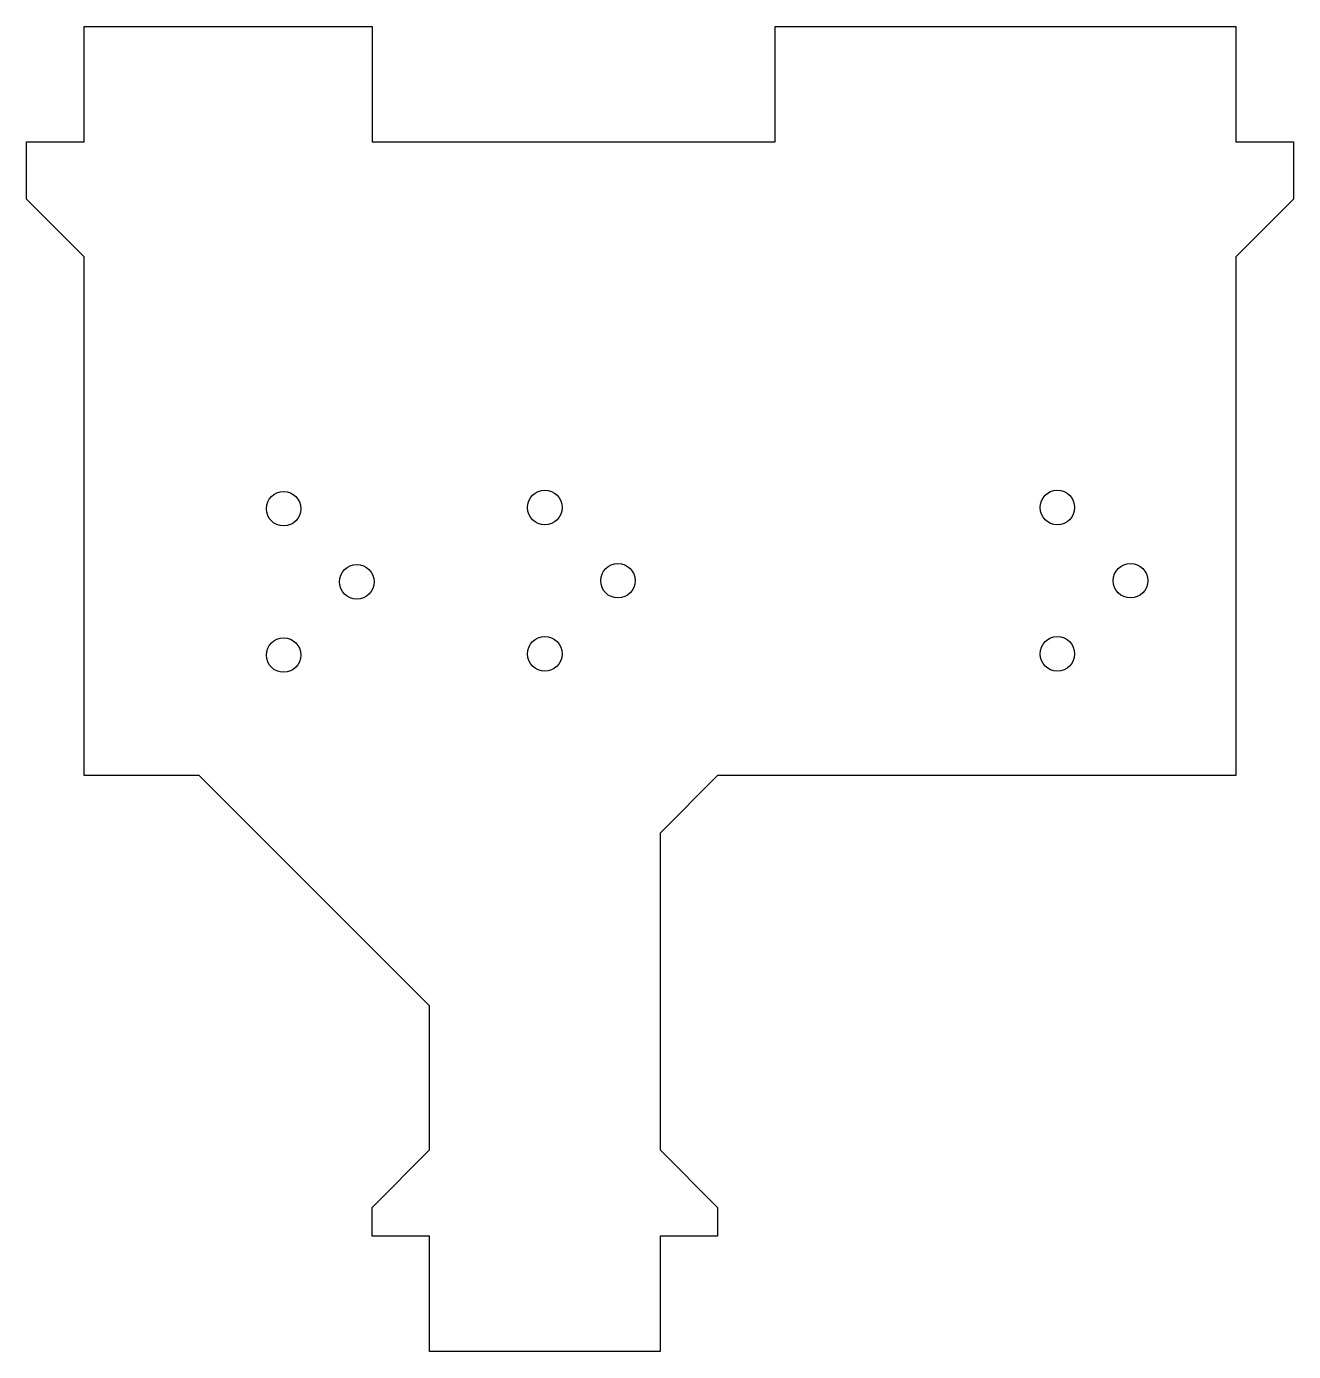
# Model space of a CAD drawing. Header units: millimetres. Extents: x -11 to 11, y -2 to 21.
import ezdxf

# ---------------------------------------------------------------- set-up
doc = ezdxf.new("R2010")
doc.units = ezdxf.units.MM
doc.layers.add('DiodesLazer', color=70, linetype='Continuous')

msp = doc.modelspace()

# ---------------------------------------------------------------- linework, layer by layer
at = {"layer": 'DiodesLazer'}
for p, q in [((-10, 19), (-10, 21)), ((-10, 21), (-5, 21)), ((-5, 21), (-5, 19)), ((2, 19), (2, 21)), ((2, 21), (10, 21)), ((10, 21), (10, 19)), ((-11, 18), (-11, 19)), ((-11, 19), (-10, 19)), ((-5, 19), (2, 19)), ((10, 19), (11, 19)), ((11, 19), (11, 18)), ((-10, 17), (-11, 18)), ((11, 18), (10, 17)), ((-10, 8), (-10, 17)), ((10, 17), (10, 8)), ((-8, 8), (-10, 8)), ((-4, 4), (-8, 8)), ((1, 8), (0, 7)), ((4, 8), (1, 8)), ((10, 8), (4, 8)), ((0, 7), (0, 4)), ((-4, 1.5), (-4, 4)), ((0, 4), (0, 1.5)), ((-5, 0.5), (-4, 1.5)), ((0, 1.5), (1, 0.5)), ((-5, 0), (-5, 0.5)), ((1, 0.5), (1, 0)), ((-4, 0), (-5, 0)), ((-4, -2), (-4, 0)), ((1, 0), (0, 0)), ((0, 0), (0, -2)), ((0, -2), (-4, -2))]:
    msp.add_line(p, q, dxfattribs=at)
for centre in [(-6.535, 12.63), (-2, 12.65), (6.9, 12.65), (-5.265, 11.36), (-0.73, 11.38), (8.17, 11.38), (-6.535, 10.09), (-6.535, 10.09), (-2, 10.11), (-2, 10.11), (-2, 10.11), (6.9, 10.11), (6.9, 10.11)]:
    msp.add_circle(centre, 0.3, dxfattribs=at)

doc.saveas('drawing.dxf')
